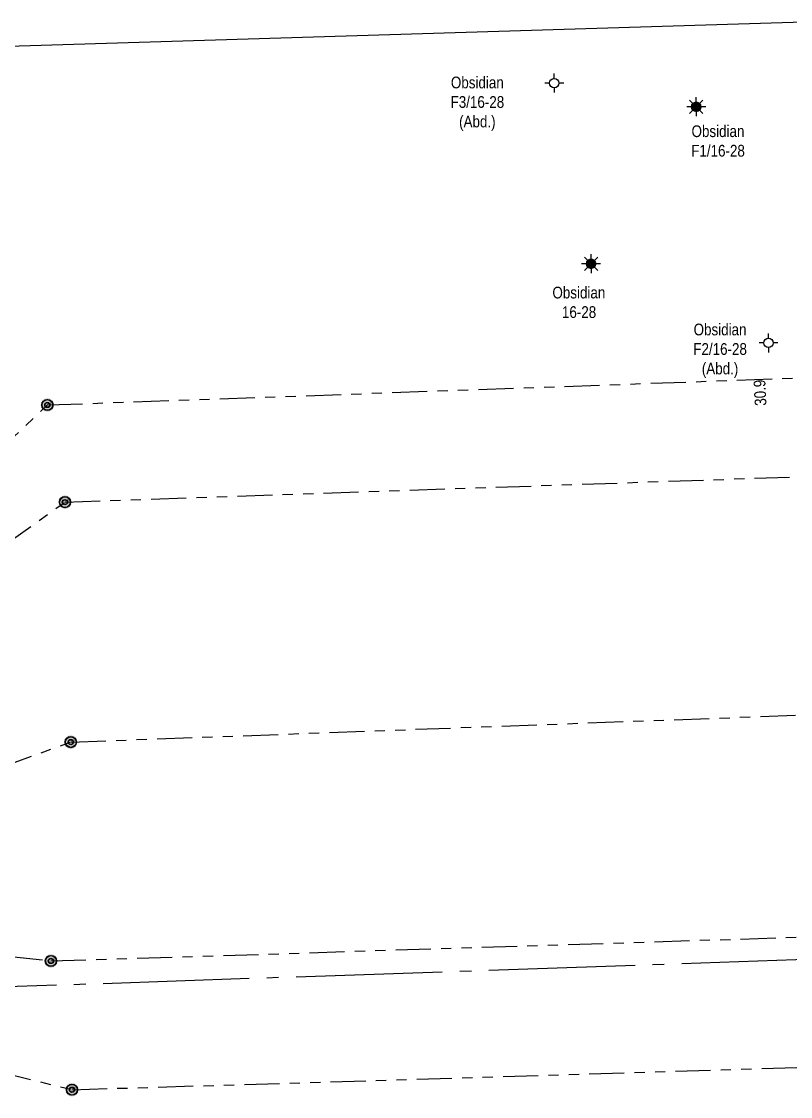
# Model space of a CAD drawing. Extents: x 634445 to 652632, y 5817173 to 5838663.
# Drawn here: x 648569 to 649226, y 5835141 to 5836060 of the extents above; entities that cross this region are included whole.
import ezdxf
from ezdxf.enums import TextEntityAlignment as Align

# ---------------------------------------------------------------- set-up
doc = ezdxf.new("R2010")
doc.units = 0
doc.header["$LTSCALE"] = 5
doc.linetypes.add('foc-DRILLPATH', pattern=[14.75, 6, -1.75, 1.75, -1.75, 1.75, -1.75])
doc.linetypes.add('foc-QUARTERLINE', pattern=[33, 25, -3, 2, -3])
for name, color, linetype in [('C-WS-S', 8, 'Continuous'), ('F-WS-S', 8, 'Continuous'), ('L-BD', 7, 'Continuous'), ('L-MON', 1, 'Continuous'), ('L-SEC', 7, 'Continuous'), ('L-SECQ', 8, 'foc-QUARTERLINE'), ('P-PDRILLPATH', 12, 'foc-DRILLPATH')]:
    doc.layers.add(name, color=color, linetype=linetype)
doc.layers.add('Z-DRILL-POINT', color=7, linetype='Continuous', true_color=0x7575ff, plot=False)
doc.styles.add('80L', font='ARIALN.TTF', dxfattribs={"height": 10})

# ---------------------------------------------------------------- blocks, each defined once
blk = doc.blocks.new('plbh')
at = {"layer": 'L-MON'}
h = blk.add_hatch(color=255, dxfattribs=at)
h.dxf.hatch_style = 1
edge = h.paths.add_edge_path()
edge.add_arc((0, 0), 1.16, 0, 360)
h = blk.add_hatch(color=256, dxfattribs=at)
h.dxf.hatch_style = 1
h.paths.add_polyline_path([(-0.96, 0, 1), (0.96, 0, 1)])
h.paths.add_polyline_path([(0.91, 0, -1), (-0.91, 0, -1)], flags=16)
h.paths.add_polyline_path([(0.45, 0, -1), (-0.45, 0, -1)], flags=0)
h = blk.add_hatch(color=256, dxfattribs=at)
h.dxf.hatch_style = 1
h.paths.add_polyline_path([(-0.45, 0, 1), (0.45, 0, 1)])
h.paths.add_polyline_path([(0.4, 0, -1), (-0.4, 0, -1)], flags=16)
at = {"layer": 'L-MON', "color": 240}
for radius in [0.96, 0.91, 0.45, 0.4]:
    blk.add_circle((0, 0), radius, dxfattribs=at)
blk = doc.blocks.new('GABD')
for p, q in [((-0.81, 0), (-1.62, 0)), ((0, 0.81), (0, 1.62)), ((1.62, 0), (0.81, 0)), ((0, -0.81), (0, -1.62))]:
    blk.add_line(p, q)
blk.add_circle((0, 0), 0.8)
blk = doc.blocks.new('GAS')
h = blk.add_hatch(color=255)
h.dxf.hatch_style = 1
edge = h.paths.add_edge_path()
edge.add_arc((0, 0), 0.9, 0, 360)
for p, q in [((-0.81, 0), (-1.62, 0)), ((-0.57, 0.57), (-1.14, 1.14)), ((0, 0.81), (0, 1.62)), ((0.57, 0.57), (1.14, 1.14)), ((1.62, 0), (0.81, 0)), ((-0.57, -0.57), (-1.14, -1.14)), ((0, -0.81), (0, -1.62)), ((1.14, -1.14), (0.57, -0.57))]:
    blk.add_line(p, q)
blk.add_circle((0, 0), 0.8)

msp = doc.modelspace()

# ---------------------------------------------------------------- linework, layer by layer
at = {"layer": 'L-SEC'}
msp.add_line((648446.458, 5836035.075), (649248.937, 5836059.62), dxfattribs=at)
at = {"layer": 'L-SECQ'}
msp.add_line((648473.794, 5835232.198), (649275.239, 5835259.739), dxfattribs=at)
at = {"layer": 'P-PDRILLPATH'}
for points in [[(648103.298, 5835270.072), (648591, 5835732), (652352, 5835867)], [(648132.146, 5835310.923), (648606, 5835649), (652370, 5835779)], [(648133.267, 5835270.944), (648611, 5835444), (652346, 5835582)], [(648117.148, 5835310.462), (648594, 5835257), (652370, 5835377)], [(648118.287, 5835270.494), (648612, 5835147), (652363, 5835262)]]:
    msp.add_lwpolyline(points, dxfattribs=at)

# ---------------------------------------------------------------- block references
at = {"layer": 'C-WS-S', "xscale": 5.000000000000036, "yscale": 5.000000000000036, "zscale": 5.000000000000036}
for p in [(649145.8, 5835986.756), (649055.803, 5835852.648)]:
    msp.add_blockref('GAS', p, dxfattribs=at)
at = {"layer": 'F-WS-S', "xscale": 5.000000000000036, "yscale": 5.000000000000036, "zscale": 5.000000000000036}
for p in [(649024.41, 5836006.976), (649207.555, 5835785.047)]:
    msp.add_blockref('GABD', p, dxfattribs=at)
at = {"layer": 'L-MON', "xscale": 5.000000000000036, "yscale": 5.000000000000036, "zscale": 5.000000000000036}
for p in [(648591, 5835732), (648606, 5835649), (648611, 5835444), (648594, 5835257), (648612, 5835147)]:
    msp.add_blockref('plbh', p, dxfattribs=at)

# ---------------------------------------------------------------- texts
at = {"layer": 'C-WS-S', "char_height": 10, "attachment_point": 1, "style": '80L'}
for s, width, insert in [('\\pi0.4949;Obsidian\\P\\pi0.22546;F3/16-28\\P\\pi7.50718;(Abd.)', 44.82337, (648935.489, 5836012.513)), ('\\pi0.4949;Obsidian\\P\\pi0.22546;F1/16-28', 44.82337, (649141.255, 5835970.891)), ('\\pi0.73252;Obsidian\\P\\pi8.87372;16-28', 45.2986, (649022.063, 5835833.033)), ('\\pi6.68937;Obsidian\\P\\pi6.41993;F2/16-28\\P\\pi13.70164;(Abd.)', 57.21229, (649136.837, 5835801.485))]:
    msp.add_mtext_dynamic_manual_height_columns(s, width=width, gutter_width=50, heights=[0], dxfattribs=dict(at, insert=insert))
at = {"layer": 'L-BD', "style": '80L'}
msp.add_text('30.9', height=10, rotation=93.0287, dxfattribs=at).set_placement((649200.296, 5835742.452), align=Align.MIDDLE)
at = {"layer": 'Z-DRILL-POINT', "color": 30, "style": '80L'}
for s, p in [('E2', (648591, 5835732)), ('D2', (648606, 5835649)), ('C2', (648611, 5835444)), ('B2', (648594, 5835257)), ('A2', (648612, 5835147))]:
    msp.add_text(s, height=1.9994, dxfattribs=at).set_placement(p)

doc.saveas('drawing.dxf')
